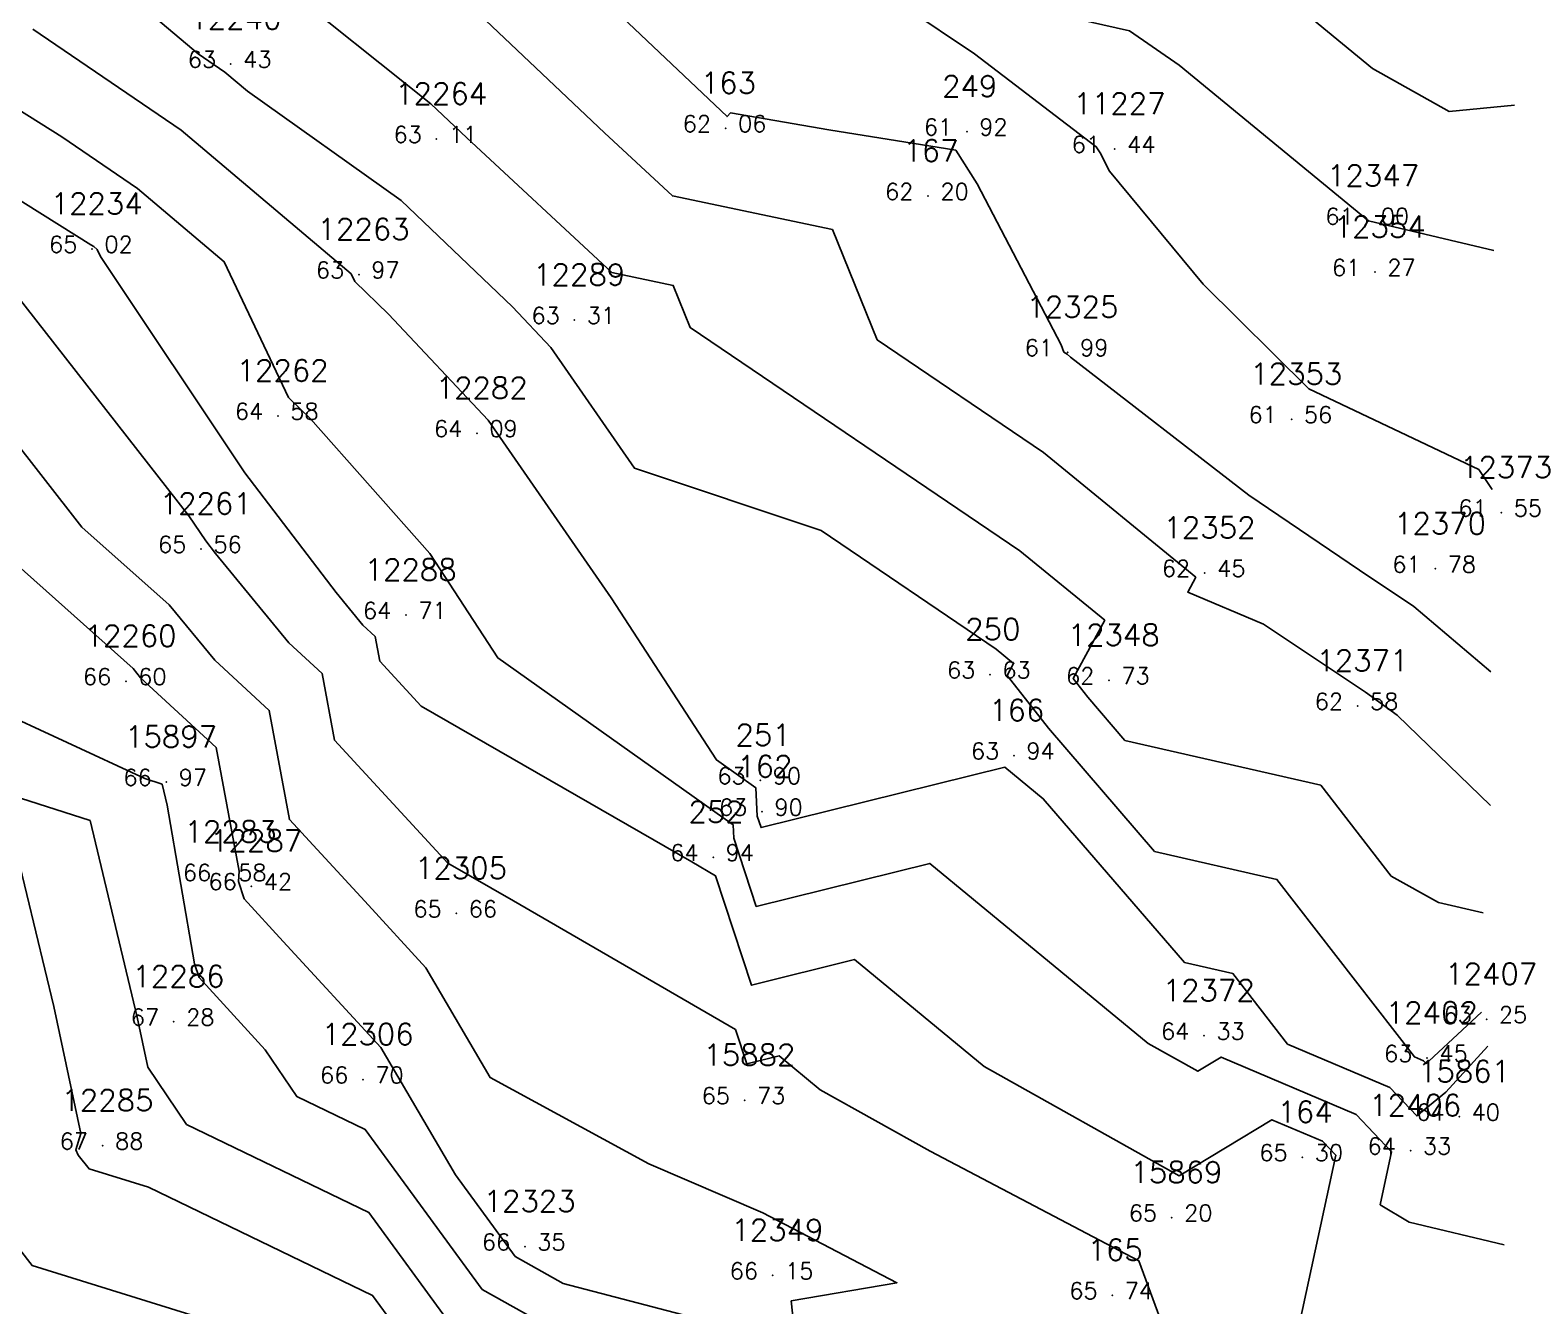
# Model space of a CAD drawing. Header units: millimetres. Extents: x 1412565 to 1412813, y 4931476 to 4931699.
# Drawn here: x 1412649.38 to 1412667.63, y 4931557.4 to 4931572.84 of the extents above; entities that cross this region are included whole.
import ezdxf
from ezdxf.enums import TextEntityAlignment as Align

# ---------------------------------------------------------------- set-up
doc = ezdxf.new("R2010")
doc.units = ezdxf.units.MM
for name, color, linetype in [('CIVIL', 50, 'Continuous'), ('CIVIL-DRAW', 80, 'Continuous'), ('CIVIL-NONAME', 130, 'Continuous'), ('CIVIL-TEXT', 240, 'Continuous'), ('CIVIL-Z', 50, 'Continuous'), ('Tcontours0', 7, 'Continuous'), ('Tcontours1', 7, 'Continuous'), ('Tcontours2', 7, 'Continuous')]:
    doc.layers.add(name, color=color, linetype=linetype)
doc.styles.add('CIVILCADMAIN', font='TXT.SHX')
doc.styles.get("Standard").update_dxf_attribs({"font": 'arial.ttf'})

# ---------------------------------------------------------------- blocks, each defined once
blk = doc.blocks.new('CIVIL-ZZ')
at = {"layer": 'CIVIL-DRAW'}
blk.add_point((0, 0), dxfattribs=at)
at = {"layer": 'CIVIL-NONAME'}
blk.add_attdef('NAME', text='', height=1.8, dxfattribs=at).set_placement((0, 2.1), align=Align.CENTER)
at = {"layer": 'CIVIL-TEXT', "flags": 8}
blk.add_attdef('TEXT', text='', height=2, dxfattribs=at).set_placement((0.2, -3.3), align=Align.CENTER)
at = {"layer": 'CIVIL-Z'}
blk.add_attdef('Z1', text='', height=1.6, dxfattribs=at).set_placement((-0.75, -0.225), align=Align.RIGHT)
blk.add_attdef('Z2', (0.75, -0.225), '', height=1.6, dxfattribs=at)

msp = doc.modelspace()

# ---------------------------------------------------------------- linework, layer by layer
at = {"layer": 'Tcontours0', "elevation": 65}
msp.add_lwpolyline([(1412647.945, 4931571.6), (1412650.116, 4931570.242), (1412650.151, 4931570.218), (1412650.192, 4931570.184), (1412650.232, 4931570.098), (1412651.981, 4931567.48), (1412653.084, 4931566.033), (1412653.41, 4931565.637), (1412653.558, 4931565.501), (1412653.613, 4931565.204), (1412654.116, 4931564.658), (1412657.391, 4931562.773), (1412657.679, 4931562.607), (1412658.114, 4931561.282), (1412659.359, 4931561.591), (1412660.929, 4931560.297), (1412663.29, 4931558.976), (1412664.412, 4931559.655), (1412665.025, 4931559.395), (1412665.185, 4931559.225), (1412664.64, 4931556.703), (1412666.024, 4931555.872), (1412666.432, 4931555.67), (1412666.966, 4931555.195)], dxfattribs=at)
at = {"layer": 'Tcontours1'}
for points, elevation in [([(1412653.783, 4931575.612), (1412657.817, 4931571.792), (1412657.858, 4931571.837), (1412659.051, 4931571.633), (1412660.586, 4931571.387), (1412660.845, 4931570.98), (1412661.86, 4931569.03), (1412661.895, 4931568.943), (1412661.934, 4931568.916), (1412661.976, 4931568.882), (1412664.131, 4931567.21), (1412665.474, 4931566.304), (1412666.131, 4931565.863), (1412667.064, 4931565.072)], 62), ([(1412652.381, 4931573.425), (1412654.23, 4931571.947), (1412654.667, 4931571.534), (1412656.424, 4931569.905), (1412657.165, 4931569.749), (1412657.372, 4931569.238), (1412661.361, 4931566.538), (1412662.388, 4931565.697), (1412662.008, 4931564.991), (1412662.183, 4931564.767), (1412662.634, 4931564.244), (1412665.004, 4931563.702), (1412665.856, 4931562.603), (1412666.428, 4931562.284), (1412666.969, 4931562.157)], 63), ([(1412661.756, 4931573.039), (1412662.688, 4931572.831), (1412663.29, 4931572.416), (1412665.58, 4931570.53), (1412667.1, 4931570.172)], 61), ([(1412649.412, 4931572.851), (1412651.208, 4931571.627), (1412653.268, 4931569.889), (1412653.312, 4931569.796), (1412653.718, 4931569.4), (1412654.926, 4931568.118), (1412656.415, 4931565.971), (1412657.69, 4931564.007), (1412658.165, 4931563.671), (1412658.183, 4931563.327), (1412658.229, 4931563.189), (1412661.181, 4931563.92), (1412661.644, 4931563.538), (1412663.353, 4931561.557), (1412663.941, 4931561.422), (1412664.603, 4931560.569), (1412665.841, 4931560.043), (1412666.165, 4931559.7), (1412666.516, 4931559.989), (1412667.026, 4931560.544)], 64), ([(1412648.216, 4931569.117), (1412650.007, 4931566.825), (1412651.065, 4931565.883), (1412651.616, 4931565.214), (1412652.275, 4931564.607), (1412652.519, 4931563.286), (1412653.431, 4931562.298), (1412654.171, 4931561.493), (1412654.949, 4931560.164), (1412656.872, 4931559.119), (1412658.249, 4931558.527), (1412659.874, 4931557.682), (1412658.594, 4931557.462), (1412658.697, 4931556.496), (1412659.952, 4931555.232), (1412662.121, 4931556.224), (1412662.563, 4931554.244), (1412664.281, 4931554.243), (1412665.074, 4931553.902), (1412666.96, 4931553.646)], 66), ([(1412648.886, 4931564.654), (1412650.768, 4931563.781), (1412650.978, 4931563.714), (1412651.039, 4931563.459), (1412651.372, 4931561.54), (1412651.426, 4931561.374), (1412652.226, 4931560.502), (1412652.609, 4931559.937), (1412653.437, 4931559.537), (1412654.853, 4931557.6), (1412657.378, 4931556.189), (1412657.461, 4931556.168), (1412657.465, 4931556.137), (1412657.649, 4931555.951), (1412659.796, 4931551.774), (1412660.63, 4931550.82), (1412661.407, 4931550.86), (1412661.683, 4931549.219), (1412661.802, 4931549.148), (1412662.048, 4931549.022), (1412664.307, 4931551.336), (1412666.972, 4931550.231)], 67), ([(1412649.233, 4931562.832), (1412649.668, 4931561.024), (1412649.993, 4931559.487), (1412649.933, 4931559.289), (1412649.964, 4931559.227), (1412650.095, 4931559.059), (1412650.813, 4931558.837), (1412653.526, 4931557.526), (1412654.057, 4931556.8), (1412655.046, 4931556.248), (1412654.861, 4931553.333), (1412655.596, 4931551.29), (1412656.865, 4931550.455), (1412658.152, 4931549.748), (1412658.291, 4931549.944), (1412660.814, 4931550.074), (1412661.01, 4931548.902), (1412662.046, 4931548.284), (1412664.004, 4931547.285), (1412664.154, 4931547.146), (1412667.026, 4931545.843)], 68)]:
    msp.add_lwpolyline(points, dxfattribs=dict(at, elevation=elevation))
at = {"layer": 'Tcontours2'}
for points, elevation in [([(1412649.754, 4931573.953), (1412651.414, 4931572.551), (1412651.736, 4931572.331), (1412652.011, 4931572.099), (1412653.874, 4931570.776), (1412655.219, 4931569.488), (1412655.683, 4931568.996), (1412656.695, 4931567.536), (1412658.957, 4931566.783), (1412661.075, 4931565.349), (1412661.286, 4931565.176), (1412661.208, 4931565.03), (1412661.708, 4931564.391), (1412662.993, 4931562.901), (1412664.472, 4931562.562), (1412666.137, 4931560.415), (1412666.249, 4931560.368), (1412666.279, 4931560.336), (1412666.311, 4931560.363), (1412666.95, 4931560.954)], 63.5), ([(1412653.911, 4931573.89), (1412656.333, 4931571.596), (1412657.156, 4931570.833), (1412659.093, 4931570.425), (1412659.633, 4931569.091), (1412661.648, 4931567.727), (1412663.49, 4931566.218), (1412663.393, 4931566.038), (1412664.312, 4931565.651), (1412665.544, 4931564.826), (1412665.928, 4931564.55), (1412667.059, 4931563.455)], 62.5), ([(1412646.941, 4931573.625), (1412648.554, 4931572.304), (1412649.764, 4931571.547), (1412650.679, 4931570.923), (1412651.73, 4931570.036), (1412652.509, 4931568.394), (1412652.773, 4931568.136), (1412654.221, 4931566.505), (1412655.042, 4931565.241), (1412657.891, 4931563.223), (1412657.9, 4931563.063), (1412658.171, 4931562.236), (1412660.27, 4931562.755), (1412662.915, 4931560.575), (1412663.514, 4931560.24), (1412663.799, 4931560.412), (1412665.433, 4931559.719), (1412665.86, 4931559.266), (1412665.722, 4931558.626), (1412666.073, 4931558.415), (1412667.222, 4931558.14)], 64.5), ([(1412645.444, 4931573.586), (1412646.684, 4931571.432), (1412647.337, 4931570.897), (1412648.632, 4931570.087), (1412649.193, 4931569.665), (1412651.303, 4931566.963), (1412651.507, 4931566.659), (1412651.625, 4931566.504), (1412652.513, 4931565.426), (1412652.916, 4931565.054), (1412653.066, 4931564.245), (1412654.437, 4931562.758), (1412655.231, 4931562.301), (1412657.919, 4931560.746), (1412658.056, 4931560.329), (1412658.449, 4931560.426), (1412658.943, 4931560.018), (1412660.274, 4931559.274), (1412662.8, 4931557.948), (1412663.267, 4931556.69), (1412663.587, 4931555.255), (1412664.175, 4931555.254), (1412665.618, 4931554.633), (1412666.966, 4931554.47)], 65.5), ([(1412664.177, 4931573.571), (1412665.631, 4931572.373), (1412666.559, 4931571.855), (1412667.349, 4931571.931)], 60.5), ([(1412659.971, 4931573.115), (1412660.813, 4931572.553), (1412662.286, 4931571.426), (1412662.332, 4931571.355), (1412662.448, 4931571.132), (1412663.58, 4931569.765), (1412664.859, 4931568.498), (1412666.917, 4931567.52), (1412667.078, 4931567.278)], 61.5), ([(1412648.367, 4931567.127), (1412650.627, 4931565.114), (1412650.719, 4931565.002), (1412651.633, 4931564.16), (1412651.91, 4931562.663), (1412651.905, 4931562.535), (1412651.973, 4931562.327), (1412652.446, 4931561.811), (1412653.627, 4931560.527), (1412654.53, 4931558.986), (1412655.251, 4931558), (1412655.833, 4931557.674), (1412657.996, 4931557.11), (1412658.081, 4931556.317), (1412660.905, 4931553.473), (1412661.431, 4931553.713), (1412661.538, 4931553.233), (1412664.387, 4931553.232), (1412664.53, 4931553.171), (1412666.96, 4931552.841)], 66.5), ([(1412647.16, 4931564.22), (1412650.106, 4931563.273), (1412650.676, 4931560.896), (1412650.805, 4931560.29), (1412651.274, 4931559.598), (1412653.482, 4931558.532), (1412654.455, 4931557.2), (1412656.267, 4931556.188), (1412656.177, 4931554.76), (1412657.712, 4931550.497), (1412657.887, 4931550.382), (1412658.064, 4931550.284), (1412658.083, 4931550.311), (1412661.11, 4931550.467), (1412661.347, 4931549.06), (1412661.924, 4931548.716), (1412663.118, 4931548.106), (1412664.176, 4931549.189), (1412667.043, 4931548.069)], 67.5), ([(1412648.731, 4931558.755), (1412649.405, 4931557.889), (1412653.119, 4931556.739), (1412653.571, 4931556.521), (1412653.66, 4931556.4), (1412653.824, 4931556.308), (1412653.63, 4931553.249), (1412653.46, 4931552.119), (1412653.62, 4931551.992), (1412655.844, 4931550.528), (1412658.24, 4931549.212), (1412658.499, 4931549.578), (1412660.517, 4931549.681), (1412660.674, 4931548.744), (1412662.169, 4931547.853), (1412663.533, 4931547.156), (1412664.939, 4931545.861), (1412665.44, 4931545.654), (1412666.999, 4931544.64)], 68.5)]:
    msp.add_lwpolyline(points, dxfattribs=dict(at, elevation=elevation))

# ---------------------------------------------------------------- block references
at = {"layer": 'CIVIL'}
ref = msp.add_blockref('CIVIL-ZZ', (1412651.81, 4931572.43, 63.43), dxfattribs=dict(at, xscale=0.2, yscale=0.2))
ref.add_attrib('Z2', '43', (1412651.96, 4931572.385), dxfattribs={"layer": 'CIVIL-Z', "height": 0.2, "style": 'CIVILCADMAIN'})
ref.add_attrib('Z1', '63', (1412651.29, 4931572.385), dxfattribs={"layer": 'CIVIL-Z', "height": 0.2, "style": 'CIVILCADMAIN'})
ref.add_attrib('NAME', '12240', (1412651.31, 4931572.85), dxfattribs={"layer": 'CIVIL-NONAME', "height": 0.26, "style": 'CIVILCADMAIN'})
ref = msp.add_blockref('CIVIL-ZZ', (1412657.8, 4931571.65, 62.06), dxfattribs=dict(at, xscale=0.2, yscale=0.2))
ref.add_attrib('Z2', '06', (1412657.95, 4931571.605), dxfattribs={"layer": 'CIVIL-Z', "height": 0.2, "style": 'CIVILCADMAIN'})
ref.add_attrib('Z1', '62', (1412657.28, 4931571.605), dxfattribs={"layer": 'CIVIL-Z', "height": 0.2, "style": 'CIVILCADMAIN'})
ref.add_attrib('NAME', '163', (1412657.5, 4931572.07), dxfattribs={"layer": 'CIVIL-NONAME', "height": 0.26, "style": 'CIVILCADMAIN'})
ref = msp.add_blockref('CIVIL-ZZ', (1412654.3, 4931571.52, 63.11), dxfattribs=dict(at, xscale=0.2, yscale=0.2))
ref.add_attrib('Z2', '11', (1412654.45, 4931571.475), dxfattribs={"layer": 'CIVIL-Z', "height": 0.2, "style": 'CIVILCADMAIN'})
ref.add_attrib('Z1', '63', (1412653.78, 4931571.475), dxfattribs={"layer": 'CIVIL-Z', "height": 0.2, "style": 'CIVILCADMAIN'})
ref.add_attrib('NAME', '12264', (1412653.8, 4931571.94), dxfattribs={"layer": 'CIVIL-NONAME', "height": 0.26, "style": 'CIVILCADMAIN'})
ref = msp.add_blockref('CIVIL-ZZ', (1412660.72, 4931571.61, 61.92), dxfattribs=dict(at, xscale=0.2, yscale=0.2))
ref.add_attrib('Z2', '92', (1412660.87, 4931571.565), dxfattribs={"layer": 'CIVIL-Z', "height": 0.2, "style": 'CIVILCADMAIN'})
ref.add_attrib('Z1', '61', (1412660.2, 4931571.565), dxfattribs={"layer": 'CIVIL-Z', "height": 0.2, "style": 'CIVILCADMAIN'})
ref.add_attrib('NAME', '249', (1412660.42, 4931572.03), dxfattribs={"layer": 'CIVIL-NONAME', "height": 0.26, "style": 'CIVILCADMAIN'})
ref = msp.add_blockref('CIVIL-ZZ', (1412662.51, 4931571.4, 61.44), dxfattribs=dict(at, xscale=0.2, yscale=0.2))
ref.add_attrib('Z2', '44', (1412662.66, 4931571.355), dxfattribs={"layer": 'CIVIL-Z', "height": 0.2, "style": 'CIVILCADMAIN'})
ref.add_attrib('Z1', '61', (1412661.99, 4931571.355), dxfattribs={"layer": 'CIVIL-Z', "height": 0.2, "style": 'CIVILCADMAIN'})
ref.add_attrib('NAME', '11227', (1412662.01, 4931571.82), dxfattribs={"layer": 'CIVIL-NONAME', "height": 0.26, "style": 'CIVILCADMAIN'})
ref = msp.add_blockref('CIVIL-ZZ', (1412660.25, 4931570.83, 62.2), dxfattribs=dict(at, xscale=0.2, yscale=0.2))
ref.add_attrib('Z2', '20', (1412660.4, 4931570.785), dxfattribs={"layer": 'CIVIL-Z', "height": 0.2, "style": 'CIVILCADMAIN'})
ref.add_attrib('Z1', '62', (1412659.73, 4931570.785), dxfattribs={"layer": 'CIVIL-Z', "height": 0.2, "style": 'CIVILCADMAIN'})
ref.add_attrib('NAME', '167', (1412659.95, 4931571.25), dxfattribs={"layer": 'CIVIL-NONAME', "height": 0.26, "style": 'CIVILCADMAIN'})
ref = msp.add_blockref('CIVIL-ZZ', (1412665.58, 4931570.53, 61), dxfattribs=dict(at, xscale=0.2, yscale=0.2))
ref.add_attrib('Z2', '00', (1412665.73, 4931570.485), dxfattribs={"layer": 'CIVIL-Z', "height": 0.2, "style": 'CIVILCADMAIN'})
ref.add_attrib('Z1', '61', (1412665.06, 4931570.485), dxfattribs={"layer": 'CIVIL-Z', "height": 0.2, "style": 'CIVILCADMAIN'})
ref.add_attrib('NAME', '12347', (1412665.08, 4931570.95), dxfattribs={"layer": 'CIVIL-NONAME', "height": 0.26, "style": 'CIVILCADMAIN'})
ref = msp.add_blockref('CIVIL-ZZ', (1412650.13, 4931570.19, 65.02), dxfattribs=dict(at, xscale=0.2, yscale=0.2))
ref.add_attrib('Z2', '02', (1412650.28, 4931570.145), dxfattribs={"layer": 'CIVIL-Z', "height": 0.2, "style": 'CIVILCADMAIN'})
ref.add_attrib('Z1', '65', (1412649.61, 4931570.145), dxfattribs={"layer": 'CIVIL-Z', "height": 0.2, "style": 'CIVILCADMAIN'})
ref.add_attrib('NAME', '12234', (1412649.63, 4931570.61), dxfattribs={"layer": 'CIVIL-NONAME', "height": 0.26, "style": 'CIVILCADMAIN'})
ref = msp.add_blockref('CIVIL-ZZ', (1412653.36, 4931569.88, 63.97), dxfattribs=dict(at, xscale=0.2, yscale=0.2))
ref.add_attrib('Z2', '97', (1412653.51, 4931569.835), dxfattribs={"layer": 'CIVIL-Z', "height": 0.2, "style": 'CIVILCADMAIN'})
ref.add_attrib('Z1', '63', (1412652.84, 4931569.835), dxfattribs={"layer": 'CIVIL-Z', "height": 0.2, "style": 'CIVILCADMAIN'})
ref.add_attrib('NAME', '12263', (1412652.86, 4931570.3), dxfattribs={"layer": 'CIVIL-NONAME', "height": 0.26, "style": 'CIVILCADMAIN'})
ref = msp.add_blockref('CIVIL-ZZ', (1412665.66, 4931569.91, 61.27), dxfattribs=dict(at, xscale=0.2, yscale=0.2))
ref.add_attrib('Z2', '27', (1412665.81, 4931569.865), dxfattribs={"layer": 'CIVIL-Z', "height": 0.2, "style": 'CIVILCADMAIN'})
ref.add_attrib('Z1', '61', (1412665.14, 4931569.865), dxfattribs={"layer": 'CIVIL-Z', "height": 0.2, "style": 'CIVILCADMAIN'})
ref.add_attrib('NAME', '12354', (1412665.16, 4931570.33), dxfattribs={"layer": 'CIVIL-NONAME', "height": 0.26, "style": 'CIVILCADMAIN'})
ref = msp.add_blockref('CIVIL-ZZ', (1412655.97, 4931569.33, 63.31), dxfattribs=dict(at, xscale=0.2, yscale=0.2))
ref.add_attrib('Z2', '31', (1412656.12, 4931569.285), dxfattribs={"layer": 'CIVIL-Z', "height": 0.2, "style": 'CIVILCADMAIN'})
ref.add_attrib('Z1', '63', (1412655.45, 4931569.285), dxfattribs={"layer": 'CIVIL-Z', "height": 0.2, "style": 'CIVILCADMAIN'})
ref.add_attrib('NAME', '12289', (1412655.47, 4931569.75), dxfattribs={"layer": 'CIVIL-NONAME', "height": 0.26, "style": 'CIVILCADMAIN'})
ref = msp.add_blockref('CIVIL-ZZ', (1412661.94, 4931568.94, 61.99), dxfattribs=dict(at, xscale=0.2, yscale=0.2))
ref.add_attrib('Z2', '99', (1412662.09, 4931568.895), dxfattribs={"layer": 'CIVIL-Z', "height": 0.2, "style": 'CIVILCADMAIN'})
ref.add_attrib('Z1', '61', (1412661.42, 4931568.895), dxfattribs={"layer": 'CIVIL-Z', "height": 0.2, "style": 'CIVILCADMAIN'})
ref.add_attrib('NAME', '12325', (1412661.44, 4931569.36), dxfattribs={"layer": 'CIVIL-NONAME', "height": 0.26, "style": 'CIVILCADMAIN'})
ref = msp.add_blockref('CIVIL-ZZ', (1412652.38, 4931568.17, 64.58), dxfattribs=dict(at, xscale=0.2, yscale=0.2))
ref.add_attrib('Z2', '58', (1412652.53, 4931568.125), dxfattribs={"layer": 'CIVIL-Z', "height": 0.2, "style": 'CIVILCADMAIN'})
ref.add_attrib('Z1', '64', (1412651.86, 4931568.125), dxfattribs={"layer": 'CIVIL-Z', "height": 0.2, "style": 'CIVILCADMAIN'})
ref.add_attrib('NAME', '12262', (1412651.88, 4931568.59), dxfattribs={"layer": 'CIVIL-NONAME', "height": 0.26, "style": 'CIVILCADMAIN'})
ref = msp.add_blockref('CIVIL-ZZ', (1412664.65, 4931568.13, 61.56), dxfattribs=dict(at, xscale=0.2, yscale=0.2))
ref.add_attrib('Z2', '56', (1412664.8, 4931568.085), dxfattribs={"layer": 'CIVIL-Z', "height": 0.2, "style": 'CIVILCADMAIN'})
ref.add_attrib('Z1', '61', (1412664.13, 4931568.085), dxfattribs={"layer": 'CIVIL-Z', "height": 0.2, "style": 'CIVILCADMAIN'})
ref.add_attrib('NAME', '12353', (1412664.15, 4931568.55), dxfattribs={"layer": 'CIVIL-NONAME', "height": 0.26, "style": 'CIVILCADMAIN'})
ref = msp.add_blockref('CIVIL-ZZ', (1412654.79, 4931567.96, 64.09), dxfattribs=dict(at, xscale=0.2, yscale=0.2))
ref.add_attrib('Z2', '09', (1412654.94, 4931567.915), dxfattribs={"layer": 'CIVIL-Z', "height": 0.2, "style": 'CIVILCADMAIN'})
ref.add_attrib('Z1', '64', (1412654.27, 4931567.915), dxfattribs={"layer": 'CIVIL-Z', "height": 0.2, "style": 'CIVILCADMAIN'})
ref.add_attrib('NAME', '12282', (1412654.29, 4931568.38), dxfattribs={"layer": 'CIVIL-NONAME', "height": 0.26, "style": 'CIVILCADMAIN'})
ref = msp.add_blockref('CIVIL-ZZ', (1412667.19, 4931567, 61.55), dxfattribs=dict(at, xscale=0.2, yscale=0.2))
ref.add_attrib('Z2', '55', (1412667.34, 4931566.955), dxfattribs={"layer": 'CIVIL-Z', "height": 0.2, "style": 'CIVILCADMAIN'})
ref.add_attrib('Z1', '61', (1412666.67, 4931566.955), dxfattribs={"layer": 'CIVIL-Z', "height": 0.2, "style": 'CIVILCADMAIN'})
ref.add_attrib('NAME', '12373', (1412666.69, 4931567.42), dxfattribs={"layer": 'CIVIL-NONAME', "height": 0.26, "style": 'CIVILCADMAIN'})
ref = msp.add_blockref('CIVIL-ZZ', (1412651.45, 4931566.56, 65.56), dxfattribs=dict(at, xscale=0.2, yscale=0.2))
ref.add_attrib('Z2', '56', (1412651.6, 4931566.515), dxfattribs={"layer": 'CIVIL-Z', "height": 0.2, "style": 'CIVILCADMAIN'})
ref.add_attrib('Z1', '65', (1412650.93, 4931566.515), dxfattribs={"layer": 'CIVIL-Z', "height": 0.2, "style": 'CIVILCADMAIN'})
ref.add_attrib('NAME', '12261', (1412650.95, 4931566.98), dxfattribs={"layer": 'CIVIL-NONAME', "height": 0.26, "style": 'CIVILCADMAIN'})
ref = msp.add_blockref('CIVIL-ZZ', (1412663.6, 4931566.27, 62.45), dxfattribs=dict(at, xscale=0.2, yscale=0.2))
ref.add_attrib('Z2', '45', (1412663.75, 4931566.225), dxfattribs={"layer": 'CIVIL-Z', "height": 0.2, "style": 'CIVILCADMAIN'})
ref.add_attrib('Z1', '62', (1412663.08, 4931566.225), dxfattribs={"layer": 'CIVIL-Z', "height": 0.2, "style": 'CIVILCADMAIN'})
ref.add_attrib('NAME', '12352', (1412663.1, 4931566.69), dxfattribs={"layer": 'CIVIL-NONAME', "height": 0.26, "style": 'CIVILCADMAIN'})
ref = msp.add_blockref('CIVIL-ZZ', (1412666.39, 4931566.32, 61.78), dxfattribs=dict(at, xscale=0.2, yscale=0.2))
ref.add_attrib('Z2', '78', (1412666.54, 4931566.275), dxfattribs={"layer": 'CIVIL-Z', "height": 0.2, "style": 'CIVILCADMAIN'})
ref.add_attrib('Z1', '61', (1412665.87, 4931566.275), dxfattribs={"layer": 'CIVIL-Z', "height": 0.2, "style": 'CIVILCADMAIN'})
ref.add_attrib('NAME', '12370', (1412665.89, 4931566.74), dxfattribs={"layer": 'CIVIL-NONAME', "height": 0.26, "style": 'CIVILCADMAIN'})
ref = msp.add_blockref('CIVIL-ZZ', (1412653.93, 4931565.76, 64.71), dxfattribs=dict(at, xscale=0.2, yscale=0.2))
ref.add_attrib('Z2', '71', (1412654.08, 4931565.715), dxfattribs={"layer": 'CIVIL-Z', "height": 0.2, "style": 'CIVILCADMAIN'})
ref.add_attrib('Z1', '64', (1412653.41, 4931565.715), dxfattribs={"layer": 'CIVIL-Z', "height": 0.2, "style": 'CIVILCADMAIN'})
ref.add_attrib('NAME', '12288', (1412653.43, 4931566.18), dxfattribs={"layer": 'CIVIL-NONAME', "height": 0.26, "style": 'CIVILCADMAIN'})
ref = msp.add_blockref('CIVIL-ZZ', (1412650.54, 4931564.96, 66.6), dxfattribs=dict(at, xscale=0.2, yscale=0.2))
ref.add_attrib('Z2', '60', (1412650.69, 4931564.915), dxfattribs={"layer": 'CIVIL-Z', "height": 0.2, "style": 'CIVILCADMAIN'})
ref.add_attrib('Z1', '66', (1412650.02, 4931564.915), dxfattribs={"layer": 'CIVIL-Z', "height": 0.2, "style": 'CIVILCADMAIN'})
ref.add_attrib('NAME', '12260', (1412650.04, 4931565.38), dxfattribs={"layer": 'CIVIL-NONAME', "height": 0.26, "style": 'CIVILCADMAIN'})
ref = msp.add_blockref('CIVIL-ZZ', (1412661, 4931565.04, 63.63), dxfattribs=dict(at, xscale=0.2, yscale=0.2))
ref.add_attrib('Z2', '63', (1412661.15, 4931564.995), dxfattribs={"layer": 'CIVIL-Z', "height": 0.2, "style": 'CIVILCADMAIN'})
ref.add_attrib('Z1', '63', (1412660.48, 4931564.995), dxfattribs={"layer": 'CIVIL-Z', "height": 0.2, "style": 'CIVILCADMAIN'})
ref.add_attrib('NAME', '250', (1412660.7, 4931565.46), dxfattribs={"layer": 'CIVIL-NONAME', "height": 0.26, "style": 'CIVILCADMAIN'})
ref = msp.add_blockref('CIVIL-ZZ', (1412662.44, 4931564.97, 62.73), dxfattribs=dict(at, xscale=0.2, yscale=0.2))
ref.add_attrib('Z2', '73', (1412662.59, 4931564.925), dxfattribs={"layer": 'CIVIL-Z', "height": 0.2, "style": 'CIVILCADMAIN'})
ref.add_attrib('Z1', '62', (1412661.92, 4931564.925), dxfattribs={"layer": 'CIVIL-Z', "height": 0.2, "style": 'CIVILCADMAIN'})
ref.add_attrib('NAME', '12348', (1412661.94, 4931565.39), dxfattribs={"layer": 'CIVIL-NONAME', "height": 0.26, "style": 'CIVILCADMAIN'})
ref = msp.add_blockref('CIVIL-ZZ', (1412665.45, 4931564.66, 62.58), dxfattribs=dict(at, xscale=0.2, yscale=0.2))
ref.add_attrib('Z2', '58', (1412665.6, 4931564.615), dxfattribs={"layer": 'CIVIL-Z', "height": 0.2, "style": 'CIVILCADMAIN'})
ref.add_attrib('Z1', '62', (1412664.93, 4931564.615), dxfattribs={"layer": 'CIVIL-Z', "height": 0.2, "style": 'CIVILCADMAIN'})
ref.add_attrib('NAME', '12371', (1412664.95, 4931565.08), dxfattribs={"layer": 'CIVIL-NONAME', "height": 0.26, "style": 'CIVILCADMAIN'})
ref = msp.add_blockref('CIVIL-ZZ', (1412661.29, 4931564.06, 63.94), dxfattribs=dict(at, xscale=0.2, yscale=0.2))
ref.add_attrib('Z2', '94', (1412661.44, 4931564.015), dxfattribs={"layer": 'CIVIL-Z', "height": 0.2, "style": 'CIVILCADMAIN'})
ref.add_attrib('Z1', '63', (1412660.77, 4931564.015), dxfattribs={"layer": 'CIVIL-Z', "height": 0.2, "style": 'CIVILCADMAIN'})
ref.add_attrib('NAME', '166', (1412660.99, 4931564.48), dxfattribs={"layer": 'CIVIL-NONAME', "height": 0.26, "style": 'CIVILCADMAIN'})
ref = msp.add_blockref('CIVIL-ZZ', (1412651.03, 4931563.74, 66.97), dxfattribs=dict(at, xscale=0.2, yscale=0.2))
ref.add_attrib('Z2', '97', (1412651.18, 4931563.695), dxfattribs={"layer": 'CIVIL-Z', "height": 0.2, "style": 'CIVILCADMAIN'})
ref.add_attrib('Z1', '66', (1412650.51, 4931563.695), dxfattribs={"layer": 'CIVIL-Z', "height": 0.2, "style": 'CIVILCADMAIN'})
ref.add_attrib('NAME', '15897', (1412650.53, 4931564.16), dxfattribs={"layer": 'CIVIL-NONAME', "height": 0.26, "style": 'CIVILCADMAIN'})
ref = msp.add_blockref('CIVIL-ZZ', (1412658.22, 4931563.76, 63.9), dxfattribs=dict(at, xscale=0.2, yscale=0.2))
ref.add_attrib('Z2', '90', (1412658.37, 4931563.715), dxfattribs={"layer": 'CIVIL-Z', "height": 0.2, "style": 'CIVILCADMAIN'})
ref.add_attrib('Z1', '63', (1412657.7, 4931563.715), dxfattribs={"layer": 'CIVIL-Z', "height": 0.2, "style": 'CIVILCADMAIN'})
ref.add_attrib('NAME', '251', (1412657.92, 4931564.18), dxfattribs={"layer": 'CIVIL-NONAME', "height": 0.26, "style": 'CIVILCADMAIN'})
ref = msp.add_blockref('CIVIL-ZZ', (1412658.24, 4931563.38, 63.9), dxfattribs=dict(at, xscale=0.2, yscale=0.2))
ref.add_attrib('Z2', '90', (1412658.39, 4931563.335), dxfattribs={"layer": 'CIVIL-Z', "height": 0.2, "style": 'CIVILCADMAIN'})
ref.add_attrib('Z1', '63', (1412657.72, 4931563.335), dxfattribs={"layer": 'CIVIL-Z', "height": 0.2, "style": 'CIVILCADMAIN'})
ref.add_attrib('NAME', '162', (1412657.94, 4931563.8), dxfattribs={"layer": 'CIVIL-NONAME', "height": 0.26, "style": 'CIVILCADMAIN'})
ref = msp.add_blockref('CIVIL-ZZ', (1412657.65, 4931562.83, 64.94), dxfattribs=dict(at, xscale=0.2, yscale=0.2))
ref.add_attrib('Z2', '94', (1412657.8, 4931562.785), dxfattribs={"layer": 'CIVIL-Z', "height": 0.2, "style": 'CIVILCADMAIN'})
ref.add_attrib('Z1', '64', (1412657.13, 4931562.785), dxfattribs={"layer": 'CIVIL-Z', "height": 0.2, "style": 'CIVILCADMAIN'})
ref.add_attrib('NAME', '252', (1412657.35, 4931563.25), dxfattribs={"layer": 'CIVIL-NONAME', "height": 0.26, "style": 'CIVILCADMAIN'})
ref = msp.add_blockref('CIVIL-ZZ', (1412651.75, 4931562.59, 66.58), dxfattribs=dict(at, xscale=0.2, yscale=0.2))
ref.add_attrib('Z2', '58', (1412651.9, 4931562.545), dxfattribs={"layer": 'CIVIL-Z', "height": 0.2, "style": 'CIVILCADMAIN'})
ref.add_attrib('Z1', '66', (1412651.23, 4931562.545), dxfattribs={"layer": 'CIVIL-Z', "height": 0.2, "style": 'CIVILCADMAIN'})
ref.add_attrib('NAME', '12283', (1412651.25, 4931563.01), dxfattribs={"layer": 'CIVIL-NONAME', "height": 0.26, "style": 'CIVILCADMAIN'})
ref = msp.add_blockref('CIVIL-ZZ', (1412652.06, 4931562.48, 66.42), dxfattribs=dict(at, xscale=0.2, yscale=0.2))
ref.add_attrib('Z2', '42', (1412652.21, 4931562.435), dxfattribs={"layer": 'CIVIL-Z', "height": 0.2, "style": 'CIVILCADMAIN'})
ref.add_attrib('Z1', '66', (1412651.54, 4931562.435), dxfattribs={"layer": 'CIVIL-Z', "height": 0.2, "style": 'CIVILCADMAIN'})
ref.add_attrib('NAME', '12287', (1412651.56, 4931562.9), dxfattribs={"layer": 'CIVIL-NONAME', "height": 0.26, "style": 'CIVILCADMAIN'})
ref = msp.add_blockref('CIVIL-ZZ', (1412654.54, 4931562.15, 65.66), dxfattribs=dict(at, xscale=0.2, yscale=0.2))
ref.add_attrib('Z2', '66', (1412654.69, 4931562.105), dxfattribs={"layer": 'CIVIL-Z', "height": 0.2, "style": 'CIVILCADMAIN'})
ref.add_attrib('Z1', '65', (1412654.02, 4931562.105), dxfattribs={"layer": 'CIVIL-Z', "height": 0.2, "style": 'CIVILCADMAIN'})
ref.add_attrib('NAME', '12305', (1412654.04, 4931562.57), dxfattribs={"layer": 'CIVIL-NONAME', "height": 0.26, "style": 'CIVILCADMAIN'})
ref = msp.add_blockref('CIVIL-ZZ', (1412651.12, 4931560.84, 67.28), dxfattribs=dict(at, xscale=0.2, yscale=0.2))
ref.add_attrib('Z2', '28', (1412651.27, 4931560.795), dxfattribs={"layer": 'CIVIL-Z', "height": 0.2, "style": 'CIVILCADMAIN'})
ref.add_attrib('Z1', '67', (1412650.6, 4931560.795), dxfattribs={"layer": 'CIVIL-Z', "height": 0.2, "style": 'CIVILCADMAIN'})
ref.add_attrib('NAME', '12286', (1412650.62, 4931561.26), dxfattribs={"layer": 'CIVIL-NONAME', "height": 0.26, "style": 'CIVILCADMAIN'})
ref = msp.add_blockref('CIVIL-ZZ', (1412667.01, 4931560.87, 63.25), dxfattribs=dict(at, xscale=0.2, yscale=0.2))
ref.add_attrib('Z2', '25', (1412667.16, 4931560.825), dxfattribs={"layer": 'CIVIL-Z', "height": 0.2, "style": 'CIVILCADMAIN'})
ref.add_attrib('Z1', '63', (1412666.49, 4931560.825), dxfattribs={"layer": 'CIVIL-Z', "height": 0.2, "style": 'CIVILCADMAIN'})
ref.add_attrib('NAME', '12407', (1412666.51, 4931561.29), dxfattribs={"layer": 'CIVIL-NONAME', "height": 0.26, "style": 'CIVILCADMAIN'})
ref = msp.add_blockref('CIVIL-ZZ', (1412663.59, 4931560.67, 64.33), dxfattribs=dict(at, xscale=0.2, yscale=0.2))
ref.add_attrib('Z2', '33', (1412663.74, 4931560.625), dxfattribs={"layer": 'CIVIL-Z', "height": 0.2, "style": 'CIVILCADMAIN'})
ref.add_attrib('Z1', '64', (1412663.07, 4931560.625), dxfattribs={"layer": 'CIVIL-Z', "height": 0.2, "style": 'CIVILCADMAIN'})
ref.add_attrib('NAME', '12372', (1412663.09, 4931561.09), dxfattribs={"layer": 'CIVIL-NONAME', "height": 0.26, "style": 'CIVILCADMAIN'})
ref = msp.add_blockref('CIVIL-ZZ', (1412666.29, 4931560.4, 63.45), dxfattribs=dict(at, xscale=0.2, yscale=0.2))
ref.add_attrib('Z2', '45', (1412666.44, 4931560.355), dxfattribs={"layer": 'CIVIL-Z', "height": 0.2, "style": 'CIVILCADMAIN'})
ref.add_attrib('Z1', '63', (1412665.77, 4931560.355), dxfattribs={"layer": 'CIVIL-Z', "height": 0.2, "style": 'CIVILCADMAIN'})
ref.add_attrib('NAME', '12402', (1412665.79, 4931560.82), dxfattribs={"layer": 'CIVIL-NONAME', "height": 0.26, "style": 'CIVILCADMAIN'})
ref = msp.add_blockref('CIVIL-ZZ', (1412653.41, 4931560.14, 66.7), dxfattribs=dict(at, xscale=0.2, yscale=0.2))
ref.add_attrib('Z2', '70', (1412653.56, 4931560.095), dxfattribs={"layer": 'CIVIL-Z', "height": 0.2, "style": 'CIVILCADMAIN'})
ref.add_attrib('Z1', '66', (1412652.89, 4931560.095), dxfattribs={"layer": 'CIVIL-Z', "height": 0.2, "style": 'CIVILCADMAIN'})
ref.add_attrib('NAME', '12306', (1412652.91, 4931560.56), dxfattribs={"layer": 'CIVIL-NONAME', "height": 0.26, "style": 'CIVILCADMAIN'})
ref = msp.add_blockref('CIVIL-ZZ', (1412658.03, 4931559.89, 65.73), dxfattribs=dict(at, xscale=0.2, yscale=0.2))
ref.add_attrib('Z2', '73', (1412658.18, 4931559.845), dxfattribs={"layer": 'CIVIL-Z', "height": 0.2, "style": 'CIVILCADMAIN'})
ref.add_attrib('Z1', '65', (1412657.51, 4931559.845), dxfattribs={"layer": 'CIVIL-Z', "height": 0.2, "style": 'CIVILCADMAIN'})
ref.add_attrib('NAME', '15882', (1412657.53, 4931560.31), dxfattribs={"layer": 'CIVIL-NONAME', "height": 0.26, "style": 'CIVILCADMAIN'})
ref = msp.add_blockref('CIVIL-ZZ', (1412666.68, 4931559.69, 64.4), dxfattribs=dict(at, xscale=0.2, yscale=0.2))
ref.add_attrib('Z2', '40', (1412666.83, 4931559.645), dxfattribs={"layer": 'CIVIL-Z', "height": 0.2, "style": 'CIVILCADMAIN'})
ref.add_attrib('Z1', '64', (1412666.16, 4931559.645), dxfattribs={"layer": 'CIVIL-Z', "height": 0.2, "style": 'CIVILCADMAIN'})
ref.add_attrib('NAME', '15861', (1412666.18, 4931560.11), dxfattribs={"layer": 'CIVIL-NONAME', "height": 0.26, "style": 'CIVILCADMAIN'})
ref = msp.add_blockref('CIVIL-ZZ', (1412650.26, 4931559.34, 67.88), dxfattribs=dict(at, xscale=0.2, yscale=0.2))
ref.add_attrib('Z2', '88', (1412650.41, 4931559.295), dxfattribs={"layer": 'CIVIL-Z', "height": 0.2, "style": 'CIVILCADMAIN'})
ref.add_attrib('Z1', '67', (1412649.74, 4931559.295), dxfattribs={"layer": 'CIVIL-Z', "height": 0.2, "style": 'CIVILCADMAIN'})
ref.add_attrib('NAME', '12285', (1412649.76, 4931559.76), dxfattribs={"layer": 'CIVIL-NONAME', "height": 0.26, "style": 'CIVILCADMAIN'})
ref = msp.add_blockref('CIVIL-ZZ', (1412666.09, 4931559.28, 64.33), dxfattribs=dict(at, xscale=0.2, yscale=0.2))
ref.add_attrib('Z2', '33', (1412666.24, 4931559.235), dxfattribs={"layer": 'CIVIL-Z', "height": 0.2, "style": 'CIVILCADMAIN'})
ref.add_attrib('Z1', '64', (1412665.57, 4931559.235), dxfattribs={"layer": 'CIVIL-Z', "height": 0.2, "style": 'CIVILCADMAIN'})
ref.add_attrib('NAME', '12406', (1412665.59, 4931559.7), dxfattribs={"layer": 'CIVIL-NONAME', "height": 0.26, "style": 'CIVILCADMAIN'})
ref = msp.add_blockref('CIVIL-ZZ', (1412664.78, 4931559.2, 65.3), dxfattribs=dict(at, xscale=0.2, yscale=0.2))
ref.add_attrib('Z2', '30', (1412664.93, 4931559.155), dxfattribs={"layer": 'CIVIL-Z', "height": 0.2, "style": 'CIVILCADMAIN'})
ref.add_attrib('Z1', '65', (1412664.26, 4931559.155), dxfattribs={"layer": 'CIVIL-Z', "height": 0.2, "style": 'CIVILCADMAIN'})
ref.add_attrib('NAME', '164', (1412664.48, 4931559.62), dxfattribs={"layer": 'CIVIL-NONAME', "height": 0.26, "style": 'CIVILCADMAIN'})
ref = msp.add_blockref('CIVIL-ZZ', (1412663.2, 4931558.47, 65.2), dxfattribs=dict(at, xscale=0.2, yscale=0.2))
ref.add_attrib('Z2', '20', (1412663.35, 4931558.425), dxfattribs={"layer": 'CIVIL-Z', "height": 0.2, "style": 'CIVILCADMAIN'})
ref.add_attrib('Z1', '65', (1412662.68, 4931558.425), dxfattribs={"layer": 'CIVIL-Z', "height": 0.2, "style": 'CIVILCADMAIN'})
ref.add_attrib('NAME', '15869', (1412662.7, 4931558.89), dxfattribs={"layer": 'CIVIL-NONAME', "height": 0.26, "style": 'CIVILCADMAIN'})
ref = msp.add_blockref('CIVIL-ZZ', (1412655.37, 4931558.12, 66.35), dxfattribs=dict(at, xscale=0.2, yscale=0.2))
ref.add_attrib('Z2', '35', (1412655.52, 4931558.075), dxfattribs={"layer": 'CIVIL-Z', "height": 0.2, "style": 'CIVILCADMAIN'})
ref.add_attrib('Z1', '66', (1412654.85, 4931558.075), dxfattribs={"layer": 'CIVIL-Z', "height": 0.2, "style": 'CIVILCADMAIN'})
ref.add_attrib('NAME', '12323', (1412654.87, 4931558.54), dxfattribs={"layer": 'CIVIL-NONAME', "height": 0.26, "style": 'CIVILCADMAIN'})
ref = msp.add_blockref('CIVIL-ZZ', (1412658.37, 4931557.77, 66.15), dxfattribs=dict(at, xscale=0.2, yscale=0.2))
ref.add_attrib('Z2', '15', (1412658.52, 4931557.725), dxfattribs={"layer": 'CIVIL-Z', "height": 0.2, "style": 'CIVILCADMAIN'})
ref.add_attrib('Z1', '66', (1412657.85, 4931557.725), dxfattribs={"layer": 'CIVIL-Z', "height": 0.2, "style": 'CIVILCADMAIN'})
ref.add_attrib('NAME', '12349', (1412657.87, 4931558.19), dxfattribs={"layer": 'CIVIL-NONAME', "height": 0.26, "style": 'CIVILCADMAIN'})
ref = msp.add_blockref('CIVIL-ZZ', (1412662.48, 4931557.53, 65.74), dxfattribs=dict(at, xscale=0.2, yscale=0.2))
ref.add_attrib('Z2', '74', (1412662.63, 4931557.485), dxfattribs={"layer": 'CIVIL-Z', "height": 0.2, "style": 'CIVILCADMAIN'})
ref.add_attrib('Z1', '65', (1412661.96, 4931557.485), dxfattribs={"layer": 'CIVIL-Z', "height": 0.2, "style": 'CIVILCADMAIN'})
ref.add_attrib('NAME', '165', (1412662.18, 4931557.95), dxfattribs={"layer": 'CIVIL-NONAME', "height": 0.26, "style": 'CIVILCADMAIN'})

doc.saveas('drawing.dxf')
